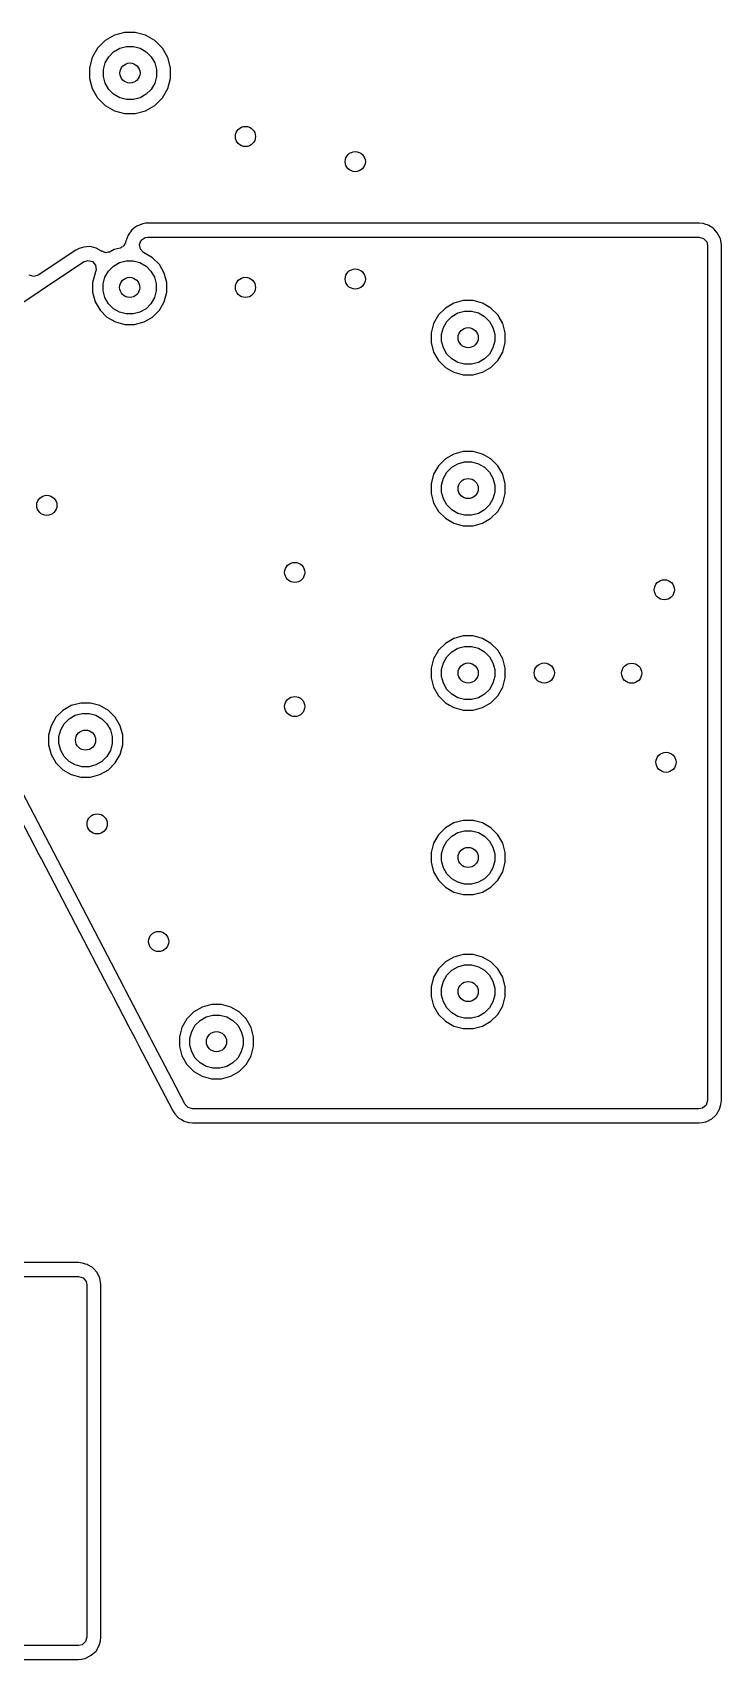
# Model space of a CAD drawing. Extents: x 0.98 to 8.09, y -3.46 to -0.83.
# Drawn here: x 6.474 to 6.878, y -2.557 to -1.602 of the extents above; entities that cross this region are included whole.
import ezdxf

# ---------------------------------------------------------------- set-up
doc = ezdxf.new("R2010")
doc.units = 0
doc.header["$MEASUREMENT"] = 0
doc.layers.add('BLACK', color=7, linetype='CONTINUOUS')

msp = doc.modelspace()

# ---------------------------------------------------------------- linework, layer by layer
at = {"layer": 'BLACK', "linetype": 'CONTINUOUS'}
for p, q in [((6.522, -1.60398), (6.51658, -1.60711)), ((6.52804, -1.60236), (6.522, -1.60398)), ((6.522, -1.60398), (6.522, -1.60398)), ((6.522, -1.60398), (6.522, -1.60398)), ((6.5343, -1.60236), (6.52804, -1.60236)), ((6.54035, -1.60398), (6.5343, -1.60236)), ((6.54577, -1.60711), (6.54035, -1.60398)), ((6.51215, -1.61154), (6.50925, -1.61656)), ((6.51658, -1.60711), (6.51215, -1.61154)), ((6.51215, -1.61154), (6.51215, -1.61154)), ((6.51658, -1.60711), (6.51658, -1.60711)), ((6.51868, -1.61654), (6.52159, -1.61364)), ((6.52159, -1.61364), (6.52515, -1.61158)), ((6.52515, -1.61158), (6.52912, -1.61052)), ((6.52912, -1.61052), (6.53323, -1.61052)), ((6.53323, -1.61052), (6.5372, -1.61158)), ((6.5372, -1.61158), (6.54076, -1.61364)), ((6.54076, -1.61364), (6.54367, -1.61654)), ((6.55019, -1.61154), (6.54577, -1.60711)), ((6.55332, -1.61696), (6.55019, -1.61154)), ((6.50903, -1.61696), (6.50741, -1.623)), ((6.50741, -1.623), (6.50741, -1.62926)), ((6.50925, -1.61656), (6.50903, -1.61696)), ((6.51556, -1.62407), (6.51662, -1.6201)), ((6.51662, -1.6201), (6.51868, -1.61654)), ((6.54367, -1.61654), (6.54572, -1.6201)), ((6.54572, -1.6201), (6.54679, -1.62407)), ((6.55494, -1.623), (6.55332, -1.61696)), ((6.55494, -1.62926), (6.55494, -1.623)), ((6.50741, -1.62926), (6.50903, -1.6353)), ((6.51556, -1.62818), (6.51556, -1.62407)), ((6.51662, -1.63216), (6.51556, -1.62818)), ((6.51868, -1.63572), (6.51662, -1.63216)), ((6.54572, -1.63216), (6.54367, -1.63572)), ((6.54679, -1.62818), (6.54572, -1.63216)), ((6.54679, -1.62407), (6.54679, -1.62818)), ((6.55332, -1.6353), (6.55494, -1.62926)), ((6.50903, -1.6353), (6.51215, -1.64072)), ((6.51215, -1.64072), (6.51658, -1.64515)), ((6.52159, -1.63862), (6.51868, -1.63572)), ((6.52515, -1.64068), (6.52159, -1.63862)), ((6.52912, -1.64174), (6.52515, -1.64068)), ((6.53323, -1.64174), (6.52912, -1.64174)), ((6.5372, -1.64068), (6.53323, -1.64174)), ((6.54076, -1.63862), (6.5372, -1.64068)), ((6.54367, -1.63572), (6.54076, -1.63862)), ((6.54577, -1.64515), (6.55019, -1.64072)), ((6.55019, -1.64072), (6.55332, -1.6353)), ((6.51658, -1.64515), (6.522, -1.64828)), ((6.522, -1.64828), (6.52804, -1.6499)), ((6.52804, -1.6499), (6.52804, -1.6499)), ((6.52804, -1.6499), (6.5343, -1.6499)), ((6.5343, -1.6499), (6.54035, -1.64828)), ((6.5343, -1.6499), (6.5343, -1.6499)), ((6.54035, -1.64828), (6.54577, -1.64515)), ((6.53223, -1.71824), (6.53015, -1.72125)), ((6.53301, -1.71761), (6.53223, -1.71824)), ((6.53223, -1.71824), (6.53223, -1.71824)), ((6.53411, -1.71683), (6.53301, -1.71761)), ((6.53301, -1.71761), (6.53301, -1.71761)), ((6.53525, -1.71602), (6.53411, -1.71683)), ((6.53863, -1.71461), (6.53525, -1.71602)), ((6.53525, -1.71602), (6.53525, -1.71602)), ((6.53866, -1.71461), (6.53863, -1.71461)), ((6.53863, -1.71461), (6.53863, -1.71461)), ((6.53863, -1.71461), (6.53863, -1.71461)), ((6.54025, -1.71434), (6.53866, -1.71461)), ((6.53866, -1.71461), (6.53866, -1.71461)), ((6.54162, -1.71422), (6.54025, -1.71434)), ((6.54025, -1.71434), (6.54025, -1.71434)), ((6.8652, -1.71422), (6.54162, -1.71422)), ((6.54162, -1.71422), (6.54162, -1.71422)), ((6.86751, -1.71456), (6.8652, -1.71422)), ((6.8652, -1.71422), (6.8652, -1.71422)), ((6.86917, -1.71504), (6.86751, -1.71456)), ((6.86751, -1.71456), (6.86751, -1.71456)), ((6.87015, -1.71533), (6.86917, -1.71504)), ((6.8708, -1.71569), (6.87015, -1.71533)), ((6.87334, -1.71712), (6.8708, -1.71569)), ((6.87405, -1.71783), (6.87334, -1.71712)), ((6.87334, -1.71712), (6.87334, -1.71712)), ((6.87405, -1.71784), (6.87405, -1.71783)), ((6.87405, -1.71783), (6.87405, -1.71783)), ((6.87585, -1.71991), (6.87405, -1.71784)), ((6.50404, -1.72826), (6.50142, -1.72908)), ((6.50769, -1.72798), (6.50404, -1.72826)), ((6.50867, -1.72818), (6.50769, -1.72798)), ((6.50769, -1.72798), (6.50769, -1.72798)), ((6.51132, -1.72892), (6.50867, -1.72818)), ((6.50867, -1.72818), (6.50867, -1.72818)), ((6.50867, -1.72818), (6.50867, -1.72818)), ((6.52616, -1.72845), (6.52571, -1.72875)), ((6.52693, -1.72807), (6.52616, -1.72845)), ((6.52713, -1.72779), (6.52693, -1.72807)), ((6.52753, -1.72752), (6.52713, -1.72779)), ((6.52797, -1.72664), (6.52753, -1.72752)), ((6.52855, -1.72585), (6.52797, -1.72664)), ((6.52857, -1.72543), (6.52855, -1.72585)), ((6.52876, -1.72506), (6.52857, -1.72543)), ((6.52881, -1.72476), (6.52876, -1.72506)), ((6.52883, -1.7247), (6.52881, -1.72476)), ((6.52898, -1.72425), (6.52883, -1.7247)), ((6.52913, -1.7238), (6.52898, -1.72425)), ((6.53015, -1.72125), (6.52913, -1.7238)), ((6.53015, -1.72125), (6.53015, -1.72125)), ((6.53676, -1.72686), (6.53778, -1.72431)), ((6.53728, -1.72956), (6.53676, -1.72686)), ((6.53778, -1.72431), (6.54002, -1.72271)), ((6.54002, -1.72271), (6.54162, -1.72244)), ((6.54162, -1.72244), (6.8652, -1.72244)), ((6.8652, -1.72244), (6.86784, -1.72322)), ((6.86784, -1.72322), (6.86964, -1.72529)), ((6.86964, -1.72529), (6.87008, -1.72732)), ((6.87008, -1.72732), (6.87008, -2.22937)), ((6.87757, -1.72314), (6.87585, -1.71991)), ((6.87767, -1.72355), (6.87757, -1.72314)), ((6.87811, -1.72558), (6.87767, -1.72355)), ((6.8783, -1.72732), (6.87811, -1.72558)), ((6.8783, -2.22937), (6.8783, -1.72732)), ((6.44131, -1.77863), (6.50386, -1.73693)), ((6.49931, -1.73009), (6.47737, -1.74471)), ((6.50142, -1.72908), (6.49931, -1.73009)), ((6.50142, -1.72908), (6.50142, -1.72908)), ((6.50386, -1.73693), (6.50649, -1.73611)), ((6.50649, -1.73611), (6.50914, -1.73684)), ((6.50914, -1.73684), (6.51098, -1.73889)), ((6.51454, -1.73065), (6.51132, -1.72892)), ((6.51132, -1.72892), (6.51132, -1.72892)), ((6.51132, -1.72892), (6.51132, -1.72892)), ((6.51461, -1.73069), (6.51454, -1.73065)), ((6.51467, -1.73072), (6.51461, -1.73069)), ((6.51485, -1.73081), (6.51467, -1.73072)), ((6.51487, -1.73078), (6.51485, -1.73081)), ((6.51557, -1.73103), (6.51487, -1.73078)), ((6.51646, -1.7315), (6.51557, -1.73103)), ((6.51685, -1.73147), (6.51646, -1.7315)), ((6.51721, -1.73159), (6.51685, -1.73147)), ((6.51819, -1.73135), (6.51721, -1.73159)), ((6.5192, -1.73127), (6.51819, -1.73135)), ((6.51956, -1.73113), (6.5192, -1.73127)), ((6.52183, -1.72982), (6.51956, -1.73113)), ((6.52142, -1.73947), (6.52498, -1.73742)), ((6.52547, -1.72885), (6.52183, -1.72982)), ((6.52498, -1.73742), (6.52895, -1.73636)), ((6.52571, -1.72875), (6.52547, -1.72885)), ((6.52895, -1.73636), (6.53306, -1.73636)), ((6.53306, -1.73636), (6.53703, -1.73742)), ((6.53703, -1.73742), (6.54059, -1.73947)), ((6.53917, -1.73155), (6.53728, -1.72956)), ((6.54437, -1.73455), (6.53917, -1.73155)), ((6.54842, -1.7386), (6.54437, -1.73455)), ((6.54437, -1.73455), (6.54437, -1.73455)), ((6.54437, -1.73455), (6.54437, -1.73455)), ((6.47475, -1.74553), (6.47209, -1.7448)), ((6.47737, -1.74471), (6.47475, -1.74553)), ((6.51072, -1.74357), (6.50924, -1.7491)), ((6.5108, -1.74343), (6.51072, -1.74357)), ((6.51072, -1.74357), (6.51072, -1.74357)), ((6.51072, -1.74357), (6.51072, -1.74357)), ((6.51141, -1.7416), (6.5108, -1.74343)), ((6.51098, -1.73889), (6.51141, -1.7416)), ((6.51539, -1.74991), (6.51645, -1.74594)), ((6.51645, -1.74594), (6.51851, -1.74238)), ((6.51851, -1.74238), (6.52142, -1.73947)), ((6.54059, -1.73947), (6.5435, -1.74238)), ((6.5435, -1.74238), (6.54555, -1.74594)), ((6.54555, -1.74594), (6.54662, -1.74991)), ((6.55129, -1.74357), (6.54842, -1.7386)), ((6.55277, -1.7491), (6.55129, -1.74357)), ((6.50924, -1.7491), (6.50924, -1.75483)), ((6.50924, -1.75483), (6.51072, -1.76037)), ((6.51539, -1.75402), (6.51539, -1.74991)), ((6.51645, -1.75799), (6.51539, -1.75402)), ((6.54662, -1.75402), (6.54555, -1.75799)), ((6.54662, -1.74991), (6.54662, -1.75402)), ((6.55129, -1.76037), (6.55277, -1.75483)), ((6.55277, -1.75483), (6.55277, -1.7491)), ((6.51072, -1.76037), (6.51072, -1.76037)), ((6.51072, -1.76037), (6.51072, -1.76037)), ((6.51072, -1.76037), (6.51359, -1.76533)), ((6.51359, -1.76533), (6.51359, -1.76533)), ((6.51359, -1.76533), (6.51359, -1.76533)), ((6.51359, -1.76533), (6.51764, -1.76939)), ((6.51851, -1.76156), (6.51645, -1.75799)), ((6.52142, -1.76446), (6.51851, -1.76156)), ((6.52498, -1.76652), (6.52142, -1.76446)), ((6.52895, -1.76758), (6.52498, -1.76652)), ((6.53703, -1.76652), (6.53306, -1.76758)), ((6.54059, -1.76446), (6.53703, -1.76652)), ((6.5435, -1.76156), (6.54059, -1.76446)), ((6.54555, -1.75799), (6.5435, -1.76156)), ((6.54437, -1.76939), (6.54842, -1.76533)), ((6.54842, -1.76533), (6.55129, -1.76037)), ((6.71626, -1.76408), (6.71221, -1.76813)), ((6.72122, -1.76121), (6.71626, -1.76408)), ((6.71626, -1.76408), (6.71626, -1.76408)), ((6.72676, -1.75973), (6.72122, -1.76121)), ((6.72122, -1.76121), (6.72122, -1.76121)), ((6.72122, -1.76121), (6.72122, -1.76121)), ((6.7236, -1.76695), (6.72757, -1.76588)), ((6.73249, -1.75973), (6.72676, -1.75973)), ((6.72757, -1.76588), (6.73168, -1.76588)), ((6.73168, -1.76588), (6.73565, -1.76695)), ((6.73803, -1.76121), (6.73249, -1.75973)), ((6.74299, -1.76408), (6.73803, -1.76121)), ((6.73803, -1.76121), (6.73803, -1.76121)), ((6.73803, -1.76121), (6.73803, -1.76121)), ((6.74704, -1.76813), (6.74299, -1.76408)), ((6.74299, -1.76408), (6.74299, -1.76408)), ((6.51764, -1.76939), (6.5226, -1.77225)), ((6.5226, -1.77225), (6.52814, -1.77374)), ((6.52814, -1.77374), (6.52814, -1.77374)), ((6.52814, -1.77374), (6.53387, -1.77374)), ((6.53306, -1.76758), (6.52895, -1.76758)), ((6.53387, -1.77374), (6.53941, -1.77225)), ((6.53387, -1.77374), (6.53387, -1.77374)), ((6.53941, -1.77225), (6.54437, -1.76939)), ((6.70934, -1.77309), (6.70786, -1.77863)), ((6.71221, -1.76813), (6.70934, -1.77309)), ((6.70934, -1.77309), (6.70934, -1.77309)), ((6.70934, -1.77309), (6.70934, -1.77309)), ((6.71221, -1.76813), (6.71221, -1.76813)), ((6.71401, -1.77944), (6.71508, -1.77547)), ((6.71508, -1.77547), (6.71713, -1.77191)), ((6.71713, -1.77191), (6.72004, -1.769)), ((6.72004, -1.769), (6.7236, -1.76695)), ((6.73565, -1.76695), (6.73921, -1.769)), ((6.73921, -1.769), (6.74212, -1.77191)), ((6.74212, -1.77191), (6.74418, -1.77547)), ((6.74418, -1.77547), (6.74524, -1.77944)), ((6.74777, -1.76939), (6.74704, -1.76813)), ((6.74704, -1.76813), (6.74704, -1.76813)), ((6.74991, -1.77309), (6.74777, -1.76939)), ((6.75139, -1.77863), (6.74991, -1.77309)), ((6.70786, -1.77863), (6.70786, -1.78436)), ((6.70786, -1.78436), (6.70934, -1.7899)), ((6.71401, -1.78355), (6.71401, -1.77944)), ((6.71508, -1.78752), (6.71401, -1.78355)), ((6.74524, -1.78355), (6.74418, -1.78752)), ((6.74524, -1.77944), (6.74524, -1.78355)), ((6.74991, -1.7899), (6.75139, -1.78436)), ((6.75139, -1.78436), (6.75139, -1.77863)), ((6.70934, -1.7899), (6.70934, -1.7899)), ((6.70934, -1.7899), (6.70934, -1.7899)), ((6.70934, -1.7899), (6.71221, -1.79486)), ((6.71221, -1.79486), (6.71221, -1.79486)), ((6.71221, -1.79486), (6.71221, -1.79486)), ((6.71221, -1.79486), (6.71626, -1.79891)), ((6.71713, -1.79108), (6.71508, -1.78752)), ((6.72004, -1.79399), (6.71713, -1.79108)), ((6.7236, -1.79605), (6.72004, -1.79399)), ((6.73921, -1.79399), (6.73565, -1.79605)), ((6.74212, -1.79108), (6.73921, -1.79399)), ((6.74418, -1.78752), (6.74212, -1.79108)), ((6.74299, -1.79891), (6.74704, -1.79486)), ((6.74704, -1.79486), (6.74991, -1.7899)), ((6.71626, -1.79891), (6.72122, -1.80178)), ((6.72122, -1.80178), (6.72676, -1.80326)), ((6.72757, -1.79711), (6.7236, -1.79605)), ((6.72676, -1.80326), (6.72676, -1.80326)), ((6.72676, -1.80326), (6.73249, -1.80326)), ((6.73168, -1.79711), (6.72757, -1.79711)), ((6.73565, -1.79605), (6.73168, -1.79711)), ((6.73249, -1.80326), (6.73803, -1.80178)), ((6.73249, -1.80326), (6.73249, -1.80326)), ((6.73803, -1.80178), (6.74299, -1.79891)), ((6.71626, -1.85266), (6.71221, -1.85671)), ((6.72122, -1.84979), (6.71626, -1.85266)), ((6.71626, -1.85266), (6.71626, -1.85266)), ((6.72676, -1.84831), (6.72122, -1.84979)), ((6.72122, -1.84979), (6.72122, -1.84979)), ((6.72122, -1.84979), (6.72122, -1.84979)), ((6.73249, -1.84831), (6.72676, -1.84831)), ((6.73803, -1.84979), (6.73249, -1.84831)), ((6.74299, -1.85266), (6.73803, -1.84979)), ((6.73803, -1.84979), (6.73803, -1.84979)), ((6.73803, -1.84979), (6.73803, -1.84979)), ((6.74704, -1.85671), (6.74299, -1.85266)), ((6.74299, -1.85266), (6.74299, -1.85266)), ((6.74299, -1.85266), (6.74299, -1.85266)), ((6.70934, -1.86168), (6.70786, -1.86721)), ((6.71221, -1.85671), (6.70934, -1.86168)), ((6.70934, -1.86168), (6.70934, -1.86168)), ((6.70934, -1.86168), (6.70934, -1.86168)), ((6.71221, -1.85671), (6.71221, -1.85671)), ((6.71508, -1.86405), (6.71713, -1.86049)), ((6.71713, -1.86049), (6.72004, -1.85759)), ((6.72004, -1.85759), (6.7236, -1.85553)), ((6.7236, -1.85553), (6.72757, -1.85447)), ((6.72757, -1.85447), (6.73168, -1.85447)), ((6.73168, -1.85447), (6.73565, -1.85553)), ((6.73565, -1.85553), (6.73921, -1.85759)), ((6.73921, -1.85759), (6.74212, -1.86049)), ((6.74212, -1.86049), (6.74418, -1.86405)), ((6.74991, -1.86168), (6.74704, -1.85671)), ((6.75139, -1.86721), (6.74991, -1.86168)), ((6.70786, -1.86721), (6.70786, -1.87294)), ((6.71401, -1.86802), (6.71508, -1.86405)), ((6.71401, -1.87213), (6.71401, -1.86802)), ((6.74418, -1.86405), (6.74524, -1.86802)), ((6.74524, -1.86802), (6.74524, -1.87213)), ((6.75139, -1.87294), (6.75139, -1.86721)), ((6.70786, -1.87294), (6.70934, -1.87848)), ((6.70934, -1.87848), (6.70934, -1.87848)), ((6.70934, -1.87848), (6.70934, -1.87848)), ((6.70934, -1.87848), (6.71221, -1.88344)), ((6.71508, -1.87611), (6.71401, -1.87213)), ((6.71713, -1.87967), (6.71508, -1.87611)), ((6.72004, -1.88257), (6.71713, -1.87967)), ((6.74212, -1.87967), (6.73921, -1.88257)), ((6.74418, -1.87611), (6.74212, -1.87967)), ((6.74524, -1.87213), (6.74418, -1.87611)), ((6.74704, -1.88344), (6.74991, -1.87848)), ((6.74991, -1.87848), (6.75139, -1.87294)), ((6.71221, -1.88344), (6.71221, -1.88344)), ((6.71221, -1.88344), (6.71221, -1.88344)), ((6.71221, -1.88344), (6.71626, -1.8875)), ((6.71626, -1.8875), (6.72122, -1.89036)), ((6.7236, -1.88463), (6.72004, -1.88257)), ((6.72122, -1.89036), (6.72676, -1.89185)), ((6.72757, -1.88569), (6.7236, -1.88463)), ((6.73168, -1.88569), (6.72757, -1.88569)), ((6.73565, -1.88463), (6.73168, -1.88569)), ((6.73249, -1.89185), (6.73803, -1.89036)), ((6.73921, -1.88257), (6.73565, -1.88463)), ((6.73803, -1.89036), (6.74299, -1.8875)), ((6.74299, -1.8875), (6.74704, -1.88344)), ((6.72676, -1.89185), (6.72676, -1.89185)), ((6.72676, -1.89185), (6.73249, -1.89185)), ((6.73249, -1.89185), (6.73249, -1.89185)), ((6.72676, -1.95658), (6.72122, -1.95806)), ((6.73249, -1.95658), (6.72676, -1.95658)), ((6.73803, -1.95806), (6.73249, -1.95658)), ((6.71221, -1.96498), (6.70934, -1.96994)), ((6.71626, -1.96093), (6.71221, -1.96498)), ((6.71221, -1.96498), (6.71221, -1.96498)), ((6.72122, -1.95806), (6.71626, -1.96093)), ((6.71626, -1.96093), (6.71626, -1.96093)), ((6.71713, -1.96876), (6.72004, -1.96585)), ((6.72004, -1.96585), (6.7236, -1.9638)), ((6.72122, -1.95806), (6.72122, -1.95806)), ((6.72122, -1.95806), (6.72122, -1.95806)), ((6.7236, -1.9638), (6.72757, -1.96273)), ((6.72757, -1.96273), (6.73168, -1.96273)), ((6.73168, -1.96273), (6.73565, -1.9638)), ((6.73565, -1.9638), (6.73921, -1.96585)), ((6.74299, -1.96093), (6.73803, -1.95806)), ((6.73803, -1.95806), (6.73803, -1.95806)), ((6.73803, -1.95806), (6.73803, -1.95806)), ((6.73921, -1.96585), (6.74212, -1.96876)), ((6.74704, -1.96498), (6.74299, -1.96093)), ((6.74299, -1.96093), (6.74299, -1.96093)), ((6.74299, -1.96093), (6.74299, -1.96093)), ((6.74991, -1.96994), (6.74704, -1.96498)), ((6.70934, -1.96994), (6.70786, -1.97548)), ((6.70786, -1.97548), (6.70786, -1.98121)), ((6.70934, -1.96994), (6.70934, -1.96994)), ((6.70934, -1.96994), (6.70934, -1.96994)), ((6.71401, -1.97629), (6.71508, -1.97232)), ((6.71401, -1.9804), (6.71401, -1.97629)), ((6.71508, -1.97232), (6.71713, -1.96876)), ((6.74212, -1.96876), (6.74418, -1.97232)), ((6.74418, -1.97232), (6.74524, -1.97629)), ((6.74524, -1.97629), (6.74524, -1.9804)), ((6.75139, -1.97548), (6.74991, -1.96994)), ((6.75139, -1.98121), (6.75139, -1.97548)), ((6.70786, -1.98121), (6.70934, -1.98675)), ((6.71508, -1.98437), (6.71401, -1.9804)), ((6.71713, -1.98793), (6.71508, -1.98437)), ((6.74418, -1.98437), (6.74212, -1.98793)), ((6.74524, -1.9804), (6.74418, -1.98437)), ((6.74991, -1.98675), (6.75139, -1.98121)), ((6.50225, -1.99595), (6.49672, -1.99743)), ((6.50798, -1.99595), (6.50225, -1.99595)), ((6.51352, -1.99743), (6.50798, -1.99595)), ((6.70934, -1.98675), (6.70934, -1.98675)), ((6.70934, -1.98675), (6.70934, -1.98675)), ((6.70934, -1.98675), (6.71221, -1.99171)), ((6.71221, -1.99171), (6.71221, -1.99171)), ((6.71221, -1.99171), (6.71221, -1.99171)), ((6.71221, -1.99171), (6.71626, -1.99577)), ((6.71626, -1.99577), (6.71626, -1.99577)), ((6.71626, -1.99577), (6.71626, -1.99577)), ((6.71626, -1.99577), (6.71874, -1.9972)), ((6.72004, -1.99084), (6.71713, -1.98793)), ((6.7236, -1.9929), (6.72004, -1.99084)), ((6.72757, -1.99396), (6.7236, -1.9929)), ((6.73168, -1.99396), (6.72757, -1.99396)), ((6.73565, -1.9929), (6.73168, -1.99396)), ((6.73921, -1.99084), (6.73565, -1.9929)), ((6.73803, -1.99863), (6.74299, -1.99577)), ((6.74212, -1.98793), (6.73921, -1.99084)), ((6.74299, -1.99577), (6.74704, -1.99171)), ((6.74704, -1.99171), (6.74991, -1.98675)), ((6.4877, -2.00435), (6.48483, -2.00931)), ((6.49175, -2.0003), (6.4877, -2.00435)), ((6.4877, -2.00435), (6.4877, -2.00435)), ((6.49672, -1.99743), (6.49175, -2.0003)), ((6.49175, -2.0003), (6.49175, -2.0003)), ((6.49262, -2.00813), (6.49553, -2.00522)), ((6.49553, -2.00522), (6.49909, -2.00317)), ((6.49672, -1.99743), (6.49672, -1.99743)), ((6.49672, -1.99743), (6.49672, -1.99743)), ((6.49909, -2.00317), (6.50306, -2.0021)), ((6.50306, -2.0021), (6.50717, -2.0021)), ((6.50717, -2.0021), (6.51114, -2.00317)), ((6.51114, -2.00317), (6.5147, -2.00522)), ((6.51848, -2.0003), (6.51352, -1.99743)), ((6.51352, -1.99743), (6.51352, -1.99743)), ((6.51352, -1.99743), (6.51352, -1.99743)), ((6.5147, -2.00522), (6.51761, -2.00813)), ((6.52254, -2.00435), (6.51848, -2.0003)), ((6.51848, -2.0003), (6.51848, -2.0003)), ((6.51848, -2.0003), (6.51848, -2.0003)), ((6.5254, -2.00931), (6.52254, -2.00435)), ((6.71874, -1.9972), (6.72122, -1.99863)), ((6.72122, -1.99863), (6.72676, -2.00011)), ((6.72676, -2.00011), (6.72676, -2.00011)), ((6.72676, -2.00011), (6.73249, -2.00011)), ((6.73249, -2.00011), (6.73803, -1.99863)), ((6.73249, -2.00011), (6.73249, -2.00011)), ((6.48483, -2.00931), (6.48335, -2.01485)), ((6.48335, -2.01485), (6.48335, -2.02058)), ((6.48483, -2.00931), (6.48483, -2.00931)), ((6.48483, -2.00931), (6.48483, -2.00931)), ((6.4895, -2.01566), (6.49057, -2.01169)), ((6.49057, -2.01169), (6.49262, -2.00813)), ((6.51761, -2.00813), (6.51967, -2.01169)), ((6.51967, -2.01169), (6.52073, -2.01566)), ((6.52689, -2.01485), (6.5254, -2.00931)), ((6.52689, -2.02058), (6.52689, -2.01485)), ((6.48335, -2.02058), (6.48483, -2.02612)), ((6.4895, -2.01977), (6.4895, -2.01566)), ((6.49057, -2.02374), (6.4895, -2.01977)), ((6.49262, -2.0273), (6.49057, -2.02374)), ((6.51967, -2.02374), (6.51761, -2.0273)), ((6.52073, -2.01977), (6.51967, -2.02374)), ((6.52073, -2.01566), (6.52073, -2.01977)), ((6.5254, -2.02612), (6.52689, -2.02058)), ((6.48644, -2.08375), (6.45884, -2.03084)), ((6.48483, -2.02612), (6.48483, -2.02612)), ((6.48483, -2.02612), (6.48483, -2.02612)), ((6.48483, -2.02612), (6.4877, -2.03108)), ((6.4877, -2.03108), (6.4877, -2.03108)), ((6.4877, -2.03108), (6.4877, -2.03108)), ((6.4877, -2.03108), (6.49175, -2.03514)), ((6.49553, -2.03021), (6.49262, -2.0273)), ((6.49909, -2.03227), (6.49553, -2.03021)), ((6.50306, -2.03333), (6.49909, -2.03227)), ((6.50717, -2.03333), (6.50306, -2.03333)), ((6.51114, -2.03227), (6.50717, -2.03333)), ((6.5147, -2.03021), (6.51114, -2.03227)), ((6.51761, -2.0273), (6.5147, -2.03021)), ((6.51848, -2.03514), (6.52254, -2.03108)), ((6.52254, -2.03108), (6.5254, -2.02612)), ((6.45289, -2.03722), (6.47773, -2.08483)), ((6.49175, -2.03514), (6.49672, -2.038)), ((6.49672, -2.038), (6.50225, -2.03948)), ((6.50225, -2.03948), (6.50225, -2.03948)), ((6.50225, -2.03948), (6.50798, -2.03948)), ((6.50798, -2.03948), (6.51352, -2.038)), ((6.50798, -2.03948), (6.50798, -2.03948)), ((6.51352, -2.038), (6.51848, -2.03514)), ((6.71626, -2.0692), (6.71221, -2.07325)), ((6.72122, -2.06633), (6.71626, -2.0692)), ((6.71626, -2.0692), (6.71626, -2.0692)), ((6.72004, -2.07412), (6.7236, -2.07206)), ((6.72676, -2.06485), (6.72122, -2.06633)), ((6.72122, -2.06633), (6.72122, -2.06633)), ((6.72122, -2.06633), (6.72122, -2.06633)), ((6.7236, -2.07206), (6.72757, -2.071)), ((6.73249, -2.06485), (6.72676, -2.06485)), ((6.72757, -2.071), (6.73168, -2.071)), ((6.73168, -2.071), (6.73565, -2.07206)), ((6.73803, -2.06633), (6.73249, -2.06485)), ((6.73565, -2.07206), (6.73921, -2.07412)), ((6.74299, -2.0692), (6.73803, -2.06633)), ((6.73803, -2.06633), (6.73803, -2.06633)), ((6.73803, -2.06633), (6.73803, -2.06633)), ((6.74704, -2.07325), (6.74299, -2.0692)), ((6.74299, -2.0692), (6.74299, -2.0692)), ((6.74299, -2.0692), (6.74299, -2.0692)), ((6.70934, -2.07821), (6.70786, -2.08375)), ((6.71221, -2.07325), (6.70934, -2.07821)), ((6.70934, -2.07821), (6.70934, -2.07821)), ((6.70934, -2.07821), (6.70934, -2.07821)), ((6.71221, -2.07325), (6.71221, -2.07325)), ((6.71401, -2.08456), (6.71508, -2.08059)), ((6.71508, -2.08059), (6.71713, -2.07703)), ((6.71713, -2.07703), (6.72004, -2.07412)), ((6.73921, -2.07412), (6.74212, -2.07703)), ((6.74212, -2.07703), (6.74418, -2.08059)), ((6.74418, -2.08059), (6.74524, -2.08456)), ((6.74991, -2.07821), (6.74704, -2.07325)), ((6.75139, -2.08375), (6.74991, -2.07821)), ((6.47773, -2.08483), (6.47773, -2.08483)), ((6.47773, -2.08483), (6.47888, -2.08703)), ((6.47888, -2.08703), (6.47888, -2.08703)), ((6.47888, -2.08703), (6.47915, -2.08755)), ((6.47915, -2.08755), (6.47915, -2.08755)), ((6.47915, -2.08755), (6.51882, -2.16357)), ((6.52752, -2.16249), (6.48644, -2.08375)), ((6.70786, -2.08375), (6.70786, -2.08948)), ((6.70786, -2.08948), (6.70934, -2.09502)), ((6.71401, -2.08867), (6.71401, -2.08456)), ((6.71508, -2.09264), (6.71401, -2.08867)), ((6.74524, -2.08867), (6.74418, -2.09264)), ((6.74524, -2.08456), (6.74524, -2.08867)), ((6.74991, -2.09502), (6.75139, -2.08948)), ((6.75139, -2.08948), (6.75139, -2.08375)), ((6.70934, -2.09502), (6.70934, -2.09502)), ((6.70934, -2.09502), (6.70934, -2.09502)), ((6.70934, -2.09502), (6.71221, -2.09998)), ((6.71221, -2.09998), (6.71221, -2.09998)), ((6.71221, -2.09998), (6.71221, -2.09998)), ((6.71221, -2.09998), (6.71626, -2.10403)), ((6.71713, -2.0962), (6.71508, -2.09264)), ((6.72004, -2.09911), (6.71713, -2.0962)), ((6.7236, -2.10116), (6.72004, -2.09911)), ((6.73921, -2.09911), (6.73565, -2.10116)), ((6.74212, -2.0962), (6.73921, -2.09911)), ((6.74418, -2.09264), (6.74212, -2.0962)), ((6.74299, -2.10403), (6.74704, -2.09998)), ((6.74704, -2.09998), (6.74991, -2.09502)), ((6.71626, -2.10403), (6.72122, -2.1069)), ((6.72122, -2.1069), (6.72676, -2.10838)), ((6.72757, -2.10223), (6.7236, -2.10116)), ((6.72676, -2.10838), (6.72676, -2.10838)), ((6.72676, -2.10838), (6.73249, -2.10838)), ((6.73168, -2.10223), (6.72757, -2.10223)), ((6.73565, -2.10116), (6.73168, -2.10223)), ((6.73249, -2.10838), (6.73803, -2.1069)), ((6.73249, -2.10838), (6.73249, -2.10838)), ((6.73803, -2.1069), (6.74299, -2.10403)), ((6.71626, -2.14794), (6.71221, -2.15199)), ((6.72122, -2.14507), (6.71626, -2.14794)), ((6.71626, -2.14794), (6.71626, -2.14794)), ((6.72676, -2.14359), (6.72122, -2.14507)), ((6.72122, -2.14507), (6.72122, -2.14507)), ((6.72122, -2.14507), (6.72122, -2.14507)), ((6.73249, -2.14359), (6.72676, -2.14359)), ((6.73803, -2.14507), (6.73249, -2.14359)), ((6.74299, -2.14794), (6.73803, -2.14507)), ((6.73803, -2.14507), (6.73803, -2.14507)), ((6.73803, -2.14507), (6.73803, -2.14507)), ((6.74704, -2.15199), (6.74299, -2.14794)), ((6.74299, -2.14794), (6.74299, -2.14794)), ((6.74299, -2.14794), (6.74299, -2.14794)), ((6.70934, -2.15695), (6.70786, -2.16249)), ((6.71221, -2.15199), (6.70934, -2.15695)), ((6.70934, -2.15695), (6.70934, -2.15695)), ((6.70934, -2.15695), (6.70934, -2.15695)), ((6.71221, -2.15199), (6.71221, -2.15199)), ((6.71508, -2.15933), (6.71713, -2.15577)), ((6.71713, -2.15577), (6.72004, -2.15286)), ((6.72004, -2.15286), (6.7236, -2.15081)), ((6.7236, -2.15081), (6.72757, -2.14974)), ((6.72757, -2.14974), (6.73168, -2.14974)), ((6.73168, -2.14974), (6.73565, -2.15081)), ((6.73565, -2.15081), (6.73921, -2.15286)), ((6.73921, -2.15286), (6.74212, -2.15577)), ((6.74212, -2.15577), (6.74418, -2.15933)), ((6.74991, -2.15695), (6.74704, -2.15199)), ((6.75139, -2.16249), (6.74991, -2.15695)), ((6.51882, -2.16357), (6.52023, -2.16629)), ((6.52023, -2.16629), (6.52068, -2.16715)), ((6.52068, -2.16715), (6.52125, -2.16823)), ((6.52853, -2.16443), (6.52752, -2.16249)), ((6.52752, -2.16249), (6.52752, -2.16249)), ((6.54286, -2.1919), (6.52853, -2.16443)), ((6.52853, -2.16443), (6.52853, -2.16443)), ((6.70786, -2.16249), (6.70786, -2.16822)), ((6.71401, -2.1633), (6.71508, -2.15933)), ((6.71401, -2.16741), (6.71401, -2.1633)), ((6.71508, -2.17138), (6.71401, -2.16741)), ((6.74418, -2.15933), (6.74524, -2.1633)), ((6.74524, -2.16741), (6.74418, -2.17138)), ((6.74524, -2.1633), (6.74524, -2.16741)), ((6.75139, -2.16822), (6.75139, -2.16249)), ((6.52125, -2.16823), (6.52125, -2.16823)), ((6.52125, -2.16823), (6.53011, -2.18521)), ((6.56857, -2.17734), (6.56452, -2.1814)), ((6.57354, -2.17448), (6.56857, -2.17734)), ((6.56857, -2.17734), (6.56857, -2.17734)), ((6.57907, -2.17299), (6.57354, -2.17448)), ((6.57354, -2.17448), (6.57354, -2.17448)), ((6.57354, -2.17448), (6.57354, -2.17448)), ((6.5848, -2.17299), (6.57907, -2.17299)), ((6.59034, -2.17448), (6.5848, -2.17299)), ((6.5953, -2.17734), (6.59034, -2.17448)), ((6.59034, -2.17448), (6.59034, -2.17448)), ((6.59034, -2.17448), (6.59034, -2.17448)), ((6.59936, -2.1814), (6.5953, -2.17734)), ((6.5953, -2.17734), (6.5953, -2.17734)), ((6.5953, -2.17734), (6.5953, -2.17734)), ((6.70786, -2.16822), (6.70934, -2.17376)), ((6.70934, -2.17376), (6.70934, -2.17376)), ((6.70934, -2.17376), (6.70934, -2.17376)), ((6.70934, -2.17376), (6.71221, -2.17872)), ((6.71713, -2.17494), (6.71508, -2.17138)), ((6.72004, -2.17785), (6.71713, -2.17494)), ((6.74212, -2.17494), (6.73921, -2.17785)), ((6.74418, -2.17138), (6.74212, -2.17494)), ((6.74704, -2.17872), (6.74991, -2.17376)), ((6.74991, -2.17376), (6.75139, -2.16822)), ((6.53011, -2.18521), (6.53416, -2.19298)), ((6.56165, -2.18636), (6.56017, -2.1919)), ((6.56452, -2.1814), (6.56165, -2.18636)), ((6.56165, -2.18636), (6.56165, -2.18636)), ((6.56165, -2.18636), (6.56165, -2.18636)), ((6.56452, -2.1814), (6.56452, -2.1814)), ((6.56739, -2.18874), (6.56945, -2.18517)), ((6.56945, -2.18517), (6.57235, -2.18227)), ((6.57235, -2.18227), (6.57591, -2.18021)), ((6.57591, -2.18021), (6.57988, -2.17915)), ((6.57988, -2.17915), (6.58399, -2.17915)), ((6.58399, -2.17915), (6.58797, -2.18021)), ((6.58797, -2.18021), (6.59153, -2.18227)), ((6.59153, -2.18227), (6.59443, -2.18517)), ((6.59443, -2.18517), (6.59649, -2.18874)), ((6.60222, -2.18636), (6.59936, -2.1814)), ((6.60371, -2.1919), (6.60222, -2.18636)), ((6.71221, -2.17872), (6.71221, -2.17872)), ((6.71221, -2.17872), (6.71221, -2.17872)), ((6.71221, -2.17872), (6.71626, -2.18277)), ((6.71626, -2.18277), (6.72122, -2.18564)), ((6.7236, -2.1799), (6.72004, -2.17785)), ((6.72122, -2.18564), (6.72676, -2.18712)), ((6.72757, -2.18097), (6.7236, -2.1799)), ((6.73168, -2.18097), (6.72757, -2.18097)), ((6.73565, -2.1799), (6.73168, -2.18097)), ((6.73249, -2.18712), (6.73803, -2.18564)), ((6.73921, -2.17785), (6.73565, -2.1799)), ((6.73803, -2.18564), (6.74299, -2.18277)), ((6.74299, -2.18277), (6.74704, -2.17872)), ((6.53416, -2.19298), (6.5353, -2.19517)), ((6.5353, -2.19517), (6.5353, -2.19517)), ((6.5353, -2.19517), (6.53657, -2.1976)), ((6.54387, -2.19383), (6.54286, -2.1919)), ((6.55571, -2.21653), (6.54387, -2.19383)), ((6.54387, -2.19383), (6.54387, -2.19383)), ((6.56017, -2.1919), (6.56017, -2.19763)), ((6.56633, -2.19271), (6.56739, -2.18874)), ((6.56633, -2.19682), (6.56633, -2.19271)), ((6.59649, -2.18874), (6.59755, -2.19271)), ((6.59755, -2.19271), (6.59755, -2.19682)), ((6.60371, -2.19763), (6.60371, -2.1919)), ((6.72676, -2.18712), (6.72676, -2.18712)), ((6.72676, -2.18712), (6.73249, -2.18712)), ((6.73249, -2.18712), (6.73249, -2.18712)), ((6.53657, -2.1976), (6.53657, -2.1976)), ((6.53657, -2.1976), (6.53657, -2.1976)), ((6.53657, -2.1976), (6.53659, -2.19763)), ((6.53659, -2.19763), (6.53659, -2.19763)), ((6.53659, -2.19763), (6.55605, -2.23494)), ((6.56017, -2.19763), (6.56165, -2.20316)), ((6.56165, -2.20316), (6.56165, -2.20316)), ((6.56165, -2.20316), (6.56165, -2.20316)), ((6.56165, -2.20316), (6.56452, -2.20813)), ((6.56739, -2.20079), (6.56633, -2.19682)), ((6.56945, -2.20435), (6.56739, -2.20079)), ((6.57235, -2.20726), (6.56945, -2.20435)), ((6.59443, -2.20435), (6.59153, -2.20726)), ((6.59649, -2.20079), (6.59443, -2.20435)), ((6.59755, -2.19682), (6.59649, -2.20079)), ((6.59936, -2.20813), (6.60222, -2.20316)), ((6.60222, -2.20316), (6.60371, -2.19763)), ((6.56452, -2.20813), (6.56452, -2.20813)), ((6.56452, -2.20813), (6.56452, -2.20813)), ((6.56452, -2.20813), (6.56857, -2.21218)), ((6.56857, -2.21218), (6.57354, -2.21505)), ((6.57591, -2.20931), (6.57235, -2.20726)), ((6.57354, -2.21505), (6.57907, -2.21653)), ((6.57988, -2.21037), (6.57591, -2.20931)), ((6.58399, -2.21037), (6.57988, -2.21037)), ((6.58797, -2.20931), (6.58399, -2.21037)), ((6.5848, -2.21653), (6.59034, -2.21505)), ((6.59153, -2.20726), (6.58797, -2.20931)), ((6.59034, -2.21505), (6.5953, -2.21218)), ((6.5953, -2.21218), (6.59936, -2.20813)), ((6.56359, -2.23163), (6.55571, -2.21653)), ((6.57907, -2.21653), (6.57907, -2.21653)), ((6.57907, -2.21653), (6.5848, -2.21653)), ((6.5848, -2.21653), (6.5848, -2.21653)), ((6.56528, -2.23348), (6.56359, -2.23163)), ((6.56792, -2.23425), (6.56528, -2.23348)), ((6.8652, -2.23425), (6.56792, -2.23425)), ((6.86722, -2.23381), (6.8652, -2.23425)), ((6.8693, -2.23201), (6.86722, -2.23381)), ((6.87008, -2.22937), (6.8693, -2.23201)), ((6.8754, -2.23752), (6.87719, -2.23432)), ((6.87719, -2.23432), (6.87796, -2.23169)), ((6.87796, -2.23169), (6.8783, -2.22937)), ((6.55605, -2.23494), (6.55631, -2.23543)), ((6.55631, -2.23543), (6.55753, -2.23717)), ((6.55753, -2.23717), (6.55753, -2.23717)), ((6.55753, -2.23717), (6.55753, -2.23717)), ((6.55753, -2.23717), (6.55921, -2.23902)), ((6.55921, -2.23902), (6.5595, -2.2393)), ((6.5595, -2.2393), (6.55977, -2.23958)), ((6.55977, -2.23958), (6.55977, -2.23958)), ((6.55977, -2.23958), (6.56149, -2.24053)), ((6.56149, -2.24053), (6.56297, -2.24136)), ((6.56297, -2.24136), (6.56561, -2.24214)), ((6.56561, -2.24214), (6.56561, -2.24214)), ((6.56561, -2.24214), (6.56561, -2.24214)), ((6.56561, -2.24214), (6.56598, -2.24219)), ((6.56598, -2.24219), (6.56792, -2.24247)), ((6.56792, -2.24247), (6.56792, -2.24247)), ((6.56792, -2.24247), (6.8652, -2.24247)), ((6.8652, -2.24247), (6.86694, -2.24228)), ((6.8652, -2.24247), (6.8652, -2.24247)), ((6.86694, -2.24228), (6.86897, -2.24184)), ((6.86897, -2.24184), (6.86938, -2.24174)), ((6.86938, -2.24174), (6.87261, -2.24002)), ((6.87261, -2.24002), (6.87468, -2.23822)), ((6.87468, -2.23822), (6.8754, -2.23752)), ((6.50102, -2.32446), (5.36769, -2.32446)), ((6.50334, -2.32479), (6.50102, -2.32446)), ((6.50102, -2.32446), (6.50102, -2.32446)), ((6.50499, -2.32528), (6.50334, -2.32479)), ((6.50334, -2.32479), (6.50334, -2.32479)), ((6.50598, -2.32557), (6.50499, -2.32528)), ((6.50665, -2.32595), (6.50598, -2.32557)), ((6.50917, -2.32735), (6.50665, -2.32595)), ((6.50987, -2.32807), (6.50917, -2.32735)), ((6.50917, -2.32735), (6.50917, -2.32735)), ((6.51167, -2.33015), (6.50987, -2.32807)), ((6.50987, -2.32807), (6.50987, -2.32807)), ((6.50987, -2.32807), (6.50987, -2.32807)), ((6.51339, -2.33338), (6.51167, -2.33015)), ((5.36607, -2.33268), (6.50102, -2.33268)), ((6.50102, -2.33268), (6.50366, -2.33345)), ((6.50366, -2.33345), (6.50546, -2.33553)), ((6.50546, -2.33553), (6.50591, -2.33756)), ((6.50591, -2.33756), (6.50591, -2.54433)), ((6.51349, -2.33378), (6.51339, -2.33338)), ((6.51393, -2.33581), (6.51349, -2.33378)), ((6.51412, -2.33756), (6.51393, -2.33581)), ((6.51412, -2.54433), (6.51412, -2.33756)), ((6.50102, -2.54921), (5.3937, -2.54921)), ((6.50305, -2.54877), (6.50102, -2.54921)), ((6.50513, -2.54697), (6.50305, -2.54877)), ((6.50591, -2.54433), (6.50513, -2.54697)), ((6.51123, -2.55248), (6.51301, -2.54928)), ((6.51301, -2.54928), (6.51379, -2.54665)), ((6.51379, -2.54665), (6.51412, -2.54433)), ((5.40011, -2.55743), (6.50102, -2.55743)), ((6.50102, -2.55743), (6.50277, -2.55724)), ((6.50102, -2.55743), (6.50102, -2.55743)), ((6.50277, -2.55724), (6.5048, -2.5568)), ((6.5048, -2.5568), (6.50521, -2.5567)), ((6.50521, -2.5567), (6.50843, -2.55498)), ((6.50843, -2.55498), (6.51051, -2.55318)), ((6.51051, -2.55318), (6.51123, -2.55248))]:
    msp.add_line(p, q, dxfattribs=at)
at = {"layer": 'BLACK'}
for centre in [(6.53117, -1.62613), (6.59892, -1.66339), (6.66339, -1.67815), (6.531, -1.75197), (6.59892, -1.75197), (6.66339, -1.74705), (6.72963, -1.7815), (6.72963, -1.87008), (6.48238, -1.87992), (6.62785, -1.91929), (6.84477, -1.92946), (6.72963, -1.97835), (6.77431, -1.97835), (6.8256, -1.97849), (6.62785, -1.99803), (6.50512, -2.01772), (6.84576, -2.03076), (6.51191, -2.06693), (6.72963, -2.08661), (6.54798, -2.13595), (6.72963, -2.16535), (6.58194, -2.19476)]:
    msp.add_circle(centre, 0.00591, dxfattribs=at)

doc.saveas('drawing.dxf')
